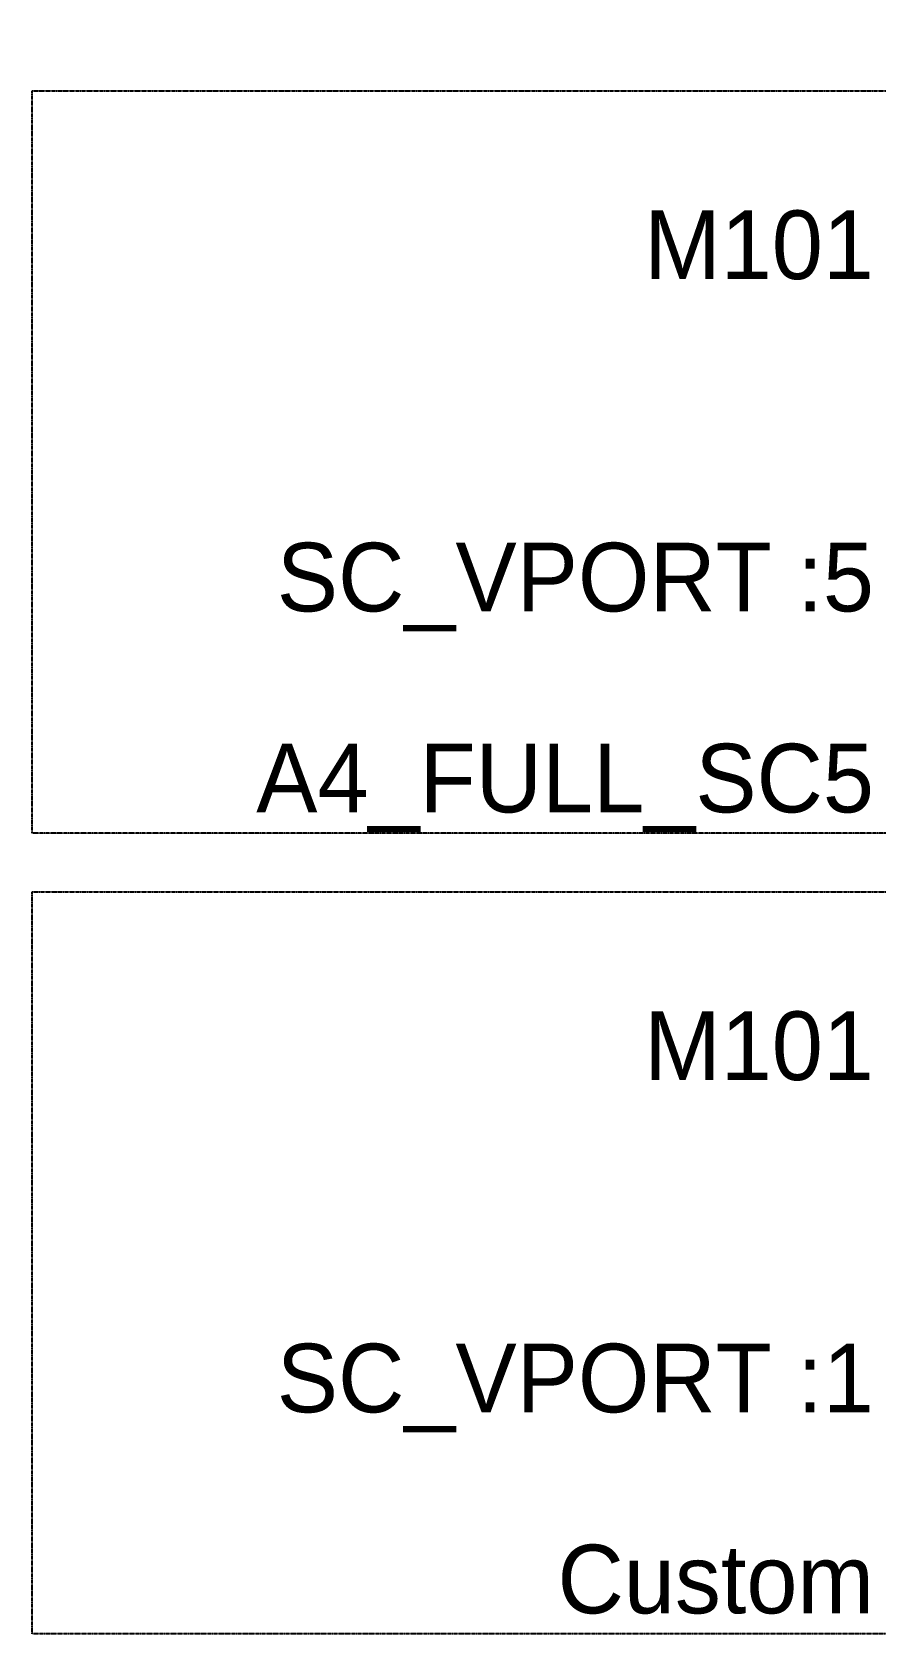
# Model space of a CAD drawing. Header units: millimetres. Extents: x -244126 to 368105, y -173968 to 259060.
# Drawn here: x -7917 to -6811, y 4444 to 6544 of the extents above; entities that cross this region are included whole.
import ezdxf
from ezdxf.enums import TextEntityAlignment as Align

# ---------------------------------------------------------------- set-up
doc = ezdxf.new("R2010")
doc.units = ezdxf.units.MM
doc.header["$MEASUREMENT"] = 0
doc.linetypes.add('005_GG_TA_LINE', pattern=[13.75, 5, -1.25, 1.25, -1.25, 5])
doc.linetypes.add('TA_G_001.00_GG_TA_L_INE', pattern=[2.95, 1.1, -0.25, 0.25, -0.25, 1.1])
doc.styles.add('TA', font='Cordia New.ttf', dxfattribs={"height": 4.5})

# ---------------------------------------------------------------- blocks, each defined once
blk = doc.blocks.new('*U456')
at = {"color": 0, "lineweight": -3}
blk.add_lwpolyline([(0, 0), (1485, 0), (1485, 1050), (0, 1050)], close=True, dxfattribs=at)
at = {"color": 250, "linetype": 'TA_G_001.00_GG_TA_L_INE'}
blk.add_lwpolyline([(0, 0), (-1132.4, 0), (-1132.4, 973), (0, 973)], close=True, dxfattribs=at)
at = {"color": 150, "linetype": '005_GG_TA_LINE', "style": 'TA'}
for tag, p in [('NAME_VIEWPORT', (-29.2, 699.1)), ('SC_VPORT', (-29.2, 263.5)), ('SEQ_VIEWPORT', (-29.2, 0))]:
    blk.add_attdef(tag, text='', height=90, dxfattribs=at).set_placement(p, align=Align.BOTTOM_RIGHT)
blk = doc.blocks.new('*U459')
at = {"color": 250, "linetype": 'TA_G_001.00_GG_TA_L_INE'}
blk.add_lwpolyline([(-102.1, -12), (-1234.5, -12), (-1234.5, 961), (-102.1, 961)], close=True, dxfattribs=at)
at = {"color": 0, "lineweight": -3}
blk.add_lwpolyline([(0, 0), (142.9, 0), (142.9, 192), (0, 192)], close=True, dxfattribs=at)
at = {"color": 150, "linetype": '005_GG_TA_LINE', "style": 'TA'}
for tag, p in [('NAME_VIEWPORT', (-131.3, 687.1)), ('SC_VPORT', (-131.3, 251.5)), ('SEQ_VIEWPORT', (-131.3, -12))]:
    blk.add_attdef(tag, text='', height=90, dxfattribs=at).set_placement(p, align=Align.BOTTOM_RIGHT)

msp = doc.modelspace()

# ---------------------------------------------------------------- block references
for name, p, values in [('*U456', (-6784.25989, 5494.49185), {'NAME_VIEWPORT': 'M101', 'SEQ_VIEWPORT': 'A4_FULL_SC5', 'SC_VPORT': 'SC_VPORT :5'}), ('*U459', (-6682.18529, 4456.49185), {'NAME_VIEWPORT': 'M101', 'SEQ_VIEWPORT': 'Custom', 'SC_VPORT': 'SC_VPORT :1'})]:
    msp.add_blockref(name, p).add_auto_attribs(values)

doc.saveas('drawing.dxf')
